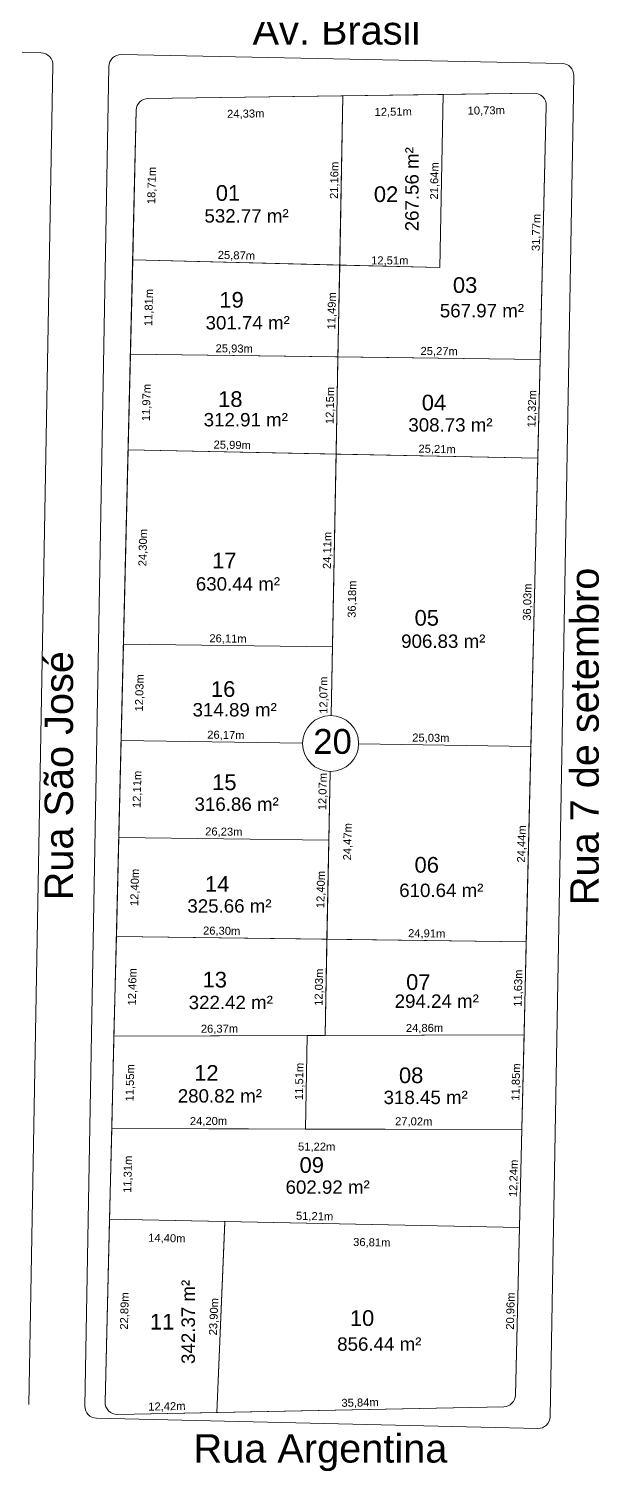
# Model space of a CAD drawing. Header units: metres. Extents: x 3808 to 8215, y 2374 to 6187.
# Drawn here: x 4622.7 to 4693.9, y 4800.7 to 4981 of the extents above; entities that cross this region are included whole.
import ezdxf
from ezdxf.enums import TextEntityAlignment as Align

# ---------------------------------------------------------------- set-up
doc = ezdxf.new("R2010")
doc.units = ezdxf.units.M
for name, color, linetype in [('Areas Lotes', 1, 'Continuous'), ('Calçada', 8, 'Continuous'), ('COTAS', 7, 'Continuous'), ('Lote', 7, 'Continuous'), ('Nome das Ruas', 7, 'Continuous'), ('Nº. quadra', 7, 'Continuous'), ('quadras', 7, 'Continuous')]:
    doc.layers.add(name, color=color, linetype=linetype)
doc.styles.add('Arial', font='arial.ttf')
doc.dimstyles.new('Copy(2) of ISO-25', dxfattribs={"dimtxt": 1, "dimasz": 2.5, "dimexe": 1.25, "dimexo": 0.625, "dimgap": 0.2, "dimtad": 1, "dimtoh": 1, "dimlfac": 1, "dimzin": 1, "dimtxsty": 'Arial', "dimblk": 'NONE', "dimcen": 0, "dimse1": 1, "dimse2": 1, "dimsd1": 1, "dimsd2": 1, "dimclrt": 256, "dimaunit": 1, "dimadec": 3, "dimazin": 0, "dimtfac": 1, "dimtmove": 0, "dimatfit": 3, "dimldrblk": 'NONE', "dimfxl": 1, "dimtolj": 1, "dimtzin": 0, "dimarcsym": 0})

# ---------------------------------------------------------------- blocks, each defined once
blk = doc.blocks.new('*D3850')
at = {"layer": 'Defpoints', "color": 0, "linetype": 'Continuous', "transparency": 16777216}
for p in [(4635.63, 4952.08), (4661.48, 4951.43), (4661.48, 4951.43)]:
    blk.add_point(p, dxfattribs=at)
at = {"layer": 'COTAS', "linetype": 'Continuous', "lineweight": 5, "transparency": 16777216, "insert": (4648.58, 4952.56), "char_height": 1, "attachment_point": 5, "rotation": 358.5579, "style": 'Arial'}
blk.add_mtext('\\A1;25,87m', dxfattribs=at)
blk = doc.blocks.new('_None')
blk = doc.blocks.new('*D3851')
at = {"layer": 'Defpoints', "color": 0, "linetype": 'Continuous', "transparency": 16777216}
for p in [(4661.48, 4951.43), (4673.99, 4951.43), (4673.99, 4951.12)]:
    blk.add_point(p, dxfattribs=at)
at = {"layer": 'COTAS', "linetype": 'Continuous', "lineweight": 5, "transparency": 16777216, "insert": (4667.74, 4951.92), "char_height": 1, "attachment_point": 5, "style": 'Arial'}
blk.add_mtext('\\A1;12,51m', dxfattribs=at)
blk = doc.blocks.new('*D3852')
at = {"layer": 'Defpoints', "color": 0, "linetype": 'Continuous', "transparency": 16777216}
for p in [(4674.4, 4972.75), (4674.4, 4972.75), (4673.99, 4951.12)]:
    blk.add_point(p, dxfattribs=at)
at = {"layer": 'COTAS', "linetype": 'Continuous', "lineweight": 5, "transparency": 16777216, "insert": (4673.39, 4961.95), "char_height": 1, "attachment_point": 5, "rotation": 88.9105, "style": 'Arial'}
blk.add_mtext('\\A1;21,64m', dxfattribs=at)
blk = doc.blocks.new('*D3853')
at = {"layer": 'Defpoints', "color": 0, "linetype": 'Continuous', "transparency": 16777216}
for p in [(4687.29, 4971.37), (4686.53, 4939.61), (4686.53, 4939.61)]:
    blk.add_point(p, dxfattribs=at)
at = {"layer": 'COTAS', "linetype": 'Continuous', "lineweight": 5, "transparency": 16777216, "insert": (4686.11, 4955.51), "char_height": 1, "attachment_point": 5, "rotation": 88.6305, "style": 'Arial'}
blk.add_mtext('\\A1;31,77m', dxfattribs=at)
blk = doc.blocks.new('*D3854')
at = {"layer": 'Defpoints', "color": 0, "linetype": 'Continuous', "transparency": 16777216}
for p in [(4661.89, 4972.58), (4661.48, 4951.43), (4661.48, 4951.43)]:
    blk.add_point(p, dxfattribs=at)
at = {"layer": 'COTAS', "linetype": 'Continuous', "lineweight": 5, "transparency": 16777216, "insert": (4660.89, 4962.02), "char_height": 1, "attachment_point": 5, "rotation": 88.9105, "style": 'Arial'}
blk.add_mtext('\\A1;21,16m', dxfattribs=at)
blk = doc.blocks.new('*D3855')
at = {"layer": 'Defpoints', "color": 0, "linetype": 'Continuous', "transparency": 16777216}
for p in [(4636.08, 4970.79), (4635.63, 4952.08), (4638.65, 4952.01)]:
    blk.add_point(p, dxfattribs=at)
at = {"layer": 'COTAS', "linetype": 'Continuous', "lineweight": 5, "transparency": 16777216, "insert": (4638.08, 4961.38), "char_height": 1, "attachment_point": 5, "rotation": 88.6175, "style": 'Arial'}
blk.add_mtext('\\A1;18,71m', dxfattribs=at)
blk = doc.blocks.new('*D3856')
at = {"layer": 'Defpoints', "color": 0, "linetype": 'Continuous', "transparency": 16777216}
for p in [(4635.63, 4952.08), (4635.34, 4940.27), (4638.37, 4940.2)]:
    blk.add_point(p, dxfattribs=at)
at = {"layer": 'COTAS', "linetype": 'Continuous', "lineweight": 5, "transparency": 16777216, "insert": (4637.71, 4946.12), "char_height": 1, "attachment_point": 5, "rotation": 88.6175, "style": 'Arial'}
blk.add_mtext('\\A1;11,81m', dxfattribs=at)
blk = doc.blocks.new('*D3857')
at = {"layer": 'Defpoints', "color": 0, "linetype": 'Continuous', "transparency": 16777216}
for p in [(4635.34, 4940.27), (4635.05, 4928.31), (4638.08, 4928.24)]:
    blk.add_point(p, dxfattribs=at)
at = {"layer": 'COTAS', "linetype": 'Continuous', "lineweight": 5, "transparency": 16777216, "insert": (4637.42, 4934.24), "char_height": 1, "attachment_point": 5, "rotation": 88.6175, "style": 'Arial'}
blk.add_mtext('\\A1;11,97m', dxfattribs=at)
blk = doc.blocks.new('*D3858')
at = {"layer": 'Defpoints', "color": 0, "linetype": 'Continuous', "transparency": 16777216}
for p in [(4635.05, 4928.31), (4634.47, 4904.02), (4637.49, 4903.95)]:
    blk.add_point(p, dxfattribs=at)
at = {"layer": 'COTAS', "linetype": 'Continuous', "lineweight": 5, "transparency": 16777216, "insert": (4636.98, 4916.11), "char_height": 1, "attachment_point": 5, "rotation": 88.6175, "style": 'Arial'}
blk.add_mtext('\\A1;24,30m', dxfattribs=at)
blk = doc.blocks.new('*D3859')
at = {"layer": 'Defpoints', "color": 0, "linetype": 'Continuous', "transparency": 16777216}
for p in [(4634.47, 4904.02), (4634.18, 4892), (4637.2, 4891.93)]:
    blk.add_point(p, dxfattribs=at)
at = {"layer": 'COTAS', "linetype": 'Continuous', "lineweight": 5, "transparency": 16777216, "insert": (4636.55, 4897.96), "char_height": 1, "attachment_point": 5, "rotation": 88.6175, "style": 'Arial'}
blk.add_mtext('\\A1;12,03m', dxfattribs=at)
blk = doc.blocks.new('*D3860')
at = {"layer": 'Defpoints', "color": 0, "linetype": 'Continuous', "transparency": 16777216}
for p in [(4634.18, 4892), (4633.89, 4879.89), (4636.91, 4879.82)]:
    blk.add_point(p, dxfattribs=at)
at = {"layer": 'COTAS', "linetype": 'Continuous', "lineweight": 5, "transparency": 16777216, "insert": (4636.26, 4885.89), "char_height": 1, "attachment_point": 5, "rotation": 88.6175, "style": 'Arial'}
blk.add_mtext('\\A1;12,11m', dxfattribs=at)
blk = doc.blocks.new('*D3861')
at = {"layer": 'Defpoints', "color": 0, "linetype": 'Continuous', "transparency": 16777216}
for p in [(4633.89, 4879.89), (4633.59, 4867.5), (4636.61, 4867.42)]:
    blk.add_point(p, dxfattribs=at)
at = {"layer": 'COTAS', "linetype": 'Continuous', "lineweight": 5, "transparency": 16777216, "insert": (4635.96, 4873.64), "char_height": 1, "attachment_point": 5, "rotation": 88.6175, "style": 'Arial'}
blk.add_mtext('\\A1;12,40m', dxfattribs=at)
blk = doc.blocks.new('*D3862')
at = {"layer": 'Defpoints', "color": 0, "linetype": 'Continuous', "transparency": 16777216}
for p in [(4633.59, 4867.5), (4633.29, 4855.04), (4636.31, 4854.96)]:
    blk.add_point(p, dxfattribs=at)
at = {"layer": 'COTAS', "linetype": 'Continuous', "lineweight": 5, "transparency": 16777216, "insert": (4635.66, 4861.21), "char_height": 1, "attachment_point": 5, "rotation": 88.6175, "style": 'Arial'}
blk.add_mtext('\\A1;12,46m', dxfattribs=at)
blk = doc.blocks.new('*D3863')
at = {"layer": 'Defpoints', "color": 0, "linetype": 'Continuous', "transparency": 16777216}
for p in [(4633.29, 4855.04), (4633.01, 4843.49), (4636.03, 4843.42)]:
    blk.add_point(p, dxfattribs=at)
at = {"layer": 'COTAS', "linetype": 'Continuous', "lineweight": 5, "transparency": 16777216, "insert": (4635.37, 4849.21), "char_height": 1, "attachment_point": 5, "rotation": 88.6175, "style": 'Arial'}
blk.add_mtext('\\A1;11,55m', dxfattribs=at)
blk = doc.blocks.new('*D3864')
at = {"layer": 'Defpoints', "color": 0, "linetype": 'Continuous', "transparency": 16777216}
for p in [(4633.01, 4843.49), (4632.73, 4832.19), (4635.76, 4832.11)]:
    blk.add_point(p, dxfattribs=at)
at = {"layer": 'COTAS', "linetype": 'Continuous', "lineweight": 5, "transparency": 16777216, "insert": (4635.09, 4837.78), "char_height": 1, "attachment_point": 5, "rotation": 88.6175, "style": 'Arial'}
blk.add_mtext('\\A1;11,31m', dxfattribs=at)
blk = doc.blocks.new('*D3865')
at = {"layer": 'Defpoints', "color": 0, "linetype": 'Continuous', "transparency": 16777216}
for p in [(4632.73, 4832.19), (4632.18, 4809.31), (4635.21, 4809.23)]:
    blk.add_point(p, dxfattribs=at)
at = {"layer": 'COTAS', "linetype": 'Continuous', "lineweight": 5, "transparency": 16777216, "insert": (4634.68, 4820.69), "char_height": 1, "attachment_point": 5, "rotation": 88.6175, "style": 'Arial'}
blk.add_mtext('\\A1;22,89m', dxfattribs=at)
blk = doc.blocks.new('*D3866')
at = {"layer": 'Defpoints', "color": 0, "linetype": 'Continuous', "transparency": 16777216}
for p in [(4647.13, 4831.89), (4646.13, 4808.01), (4646.13, 4808.01)]:
    blk.add_point(p, dxfattribs=at)
at = {"layer": 'COTAS', "linetype": 'Continuous', "lineweight": 5, "transparency": 16777216, "insert": (4645.83, 4819.98), "char_height": 1, "attachment_point": 5, "rotation": 87.5856, "style": 'Arial'}
blk.add_mtext('\\A1;23,90m', dxfattribs=at)
blk = doc.blocks.new('*D3867')
at = {"layer": 'Defpoints', "color": 0, "linetype": 'Continuous', "transparency": 16777216}
for p in [(4681.97, 4808.71), (4646.13, 4808.01), (4646.13, 4808.01)]:
    blk.add_point(p, dxfattribs=at)
at = {"layer": 'COTAS', "linetype": 'Continuous', "lineweight": 5, "transparency": 16777216, "insert": (4664.03, 4809.16), "char_height": 1, "attachment_point": 5, "rotation": 1.1218, "style": 'Arial'}
blk.add_mtext('\\A1;35,84m', dxfattribs=at)
blk = doc.blocks.new('*D3868')
at = {"layer": 'Defpoints', "color": 0, "linetype": 'Continuous', "transparency": 16777216}
for p in [(4633.71, 4807.77), (4646.13, 4808.01), (4646.13, 4808.01)]:
    blk.add_point(p, dxfattribs=at)
at = {"layer": 'COTAS', "linetype": 'Continuous', "lineweight": 5, "transparency": 16777216, "insert": (4639.9, 4808.69), "char_height": 1, "attachment_point": 5, "rotation": 1.1218, "style": 'Arial'}
blk.add_mtext('\\A1;12,42m', dxfattribs=at)
blk = doc.blocks.new('*D3869')
at = {"layer": 'Defpoints', "color": 0, "linetype": 'Continuous', "transparency": 16777216}
for p in [(4632.73, 4832.19), (4683.94, 4831.13), (4683.94, 4831.13)]:
    blk.add_point(p, dxfattribs=at)
at = {"layer": 'COTAS', "linetype": 'Continuous', "lineweight": 5, "transparency": 16777216, "insert": (4658.35, 4832.46), "char_height": 1, "attachment_point": 5, "rotation": 358.8239, "style": 'Arial'}
blk.add_mtext('\\A1;51,21m', dxfattribs=at)
blk = doc.blocks.new('*D3870')
at = {"layer": 'Defpoints', "color": 0, "linetype": 'Continuous', "transparency": 16777216}
for p in [(4683.94, 4831.13), (4683.94, 4831.13), (4683.44, 4810.18)]:
    blk.add_point(p, dxfattribs=at)
at = {"layer": 'COTAS', "linetype": 'Continuous', "lineweight": 5, "transparency": 16777216, "insert": (4682.89, 4820.68), "char_height": 1, "attachment_point": 5, "rotation": 88.6305, "style": 'Arial'}
blk.add_mtext('\\A1;20,96m', dxfattribs=at)
blk = doc.blocks.new('*D3871')
at = {"layer": 'Defpoints', "color": 0, "linetype": 'Continuous', "transparency": 16777216}
for p in [(4684.23, 4843.37), (4684.23, 4843.37), (4683.94, 4831.13)]:
    blk.add_point(p, dxfattribs=at)
at = {"layer": 'COTAS', "linetype": 'Continuous', "lineweight": 5, "transparency": 16777216, "insert": (4683.28, 4837.27), "char_height": 1, "attachment_point": 5, "rotation": 88.6305, "style": 'Arial'}
blk.add_mtext('\\A1;12,24m', dxfattribs=at)
blk = doc.blocks.new('*D3872')
at = {"layer": 'Defpoints', "color": 0, "linetype": 'Continuous', "transparency": 16777216}
for p in [(4684.23, 4855.22), (4684.51, 4855.21), (4684.23, 4843.37)]:
    blk.add_point(p, dxfattribs=at)
at = {"layer": 'COTAS', "linetype": 'Continuous', "lineweight": 5, "transparency": 16777216, "insert": (4683.57, 4849.31), "char_height": 1, "attachment_point": 5, "rotation": 88.6305, "style": 'Arial'}
blk.add_mtext('\\A1;11,85m', dxfattribs=at)
blk = doc.blocks.new('*D3873')
at = {"layer": 'Defpoints', "color": 0, "linetype": 'Continuous', "transparency": 16777216}
for p in [(4684.79, 4866.84), (4684.79, 4866.84), (4684.23, 4855.22)]:
    blk.add_point(p, dxfattribs=at)
at = {"layer": 'COTAS', "linetype": 'Continuous', "lineweight": 5, "transparency": 16777216, "insert": (4683.85, 4861.05), "char_height": 1, "attachment_point": 5, "rotation": 88.6305, "style": 'Arial'}
blk.add_mtext('\\A1;11,63m', dxfattribs=at)
blk = doc.blocks.new('*D3874')
at = {"layer": 'Defpoints', "color": 0, "linetype": 'Continuous', "transparency": 16777216}
for p in [(4685.37, 4891.27), (4685.37, 4891.27), (4684.79, 4866.84)]:
    blk.add_point(p, dxfattribs=at)
at = {"layer": 'COTAS', "linetype": 'Continuous', "lineweight": 5, "transparency": 16777216, "insert": (4684.28, 4879.07), "char_height": 1, "attachment_point": 5, "rotation": 88.6305, "style": 'Arial'}
blk.add_mtext('\\A1;24,44m', dxfattribs=at)
blk = doc.blocks.new('*D3875')
at = {"layer": 'Defpoints', "color": 0, "linetype": 'Continuous', "transparency": 16777216}
for p in [(4686.24, 4927.29), (4686.24, 4927.29), (4685.37, 4891.27)]:
    blk.add_point(p, dxfattribs=at)
at = {"layer": 'COTAS', "linetype": 'Continuous', "lineweight": 5, "transparency": 16777216, "insert": (4685, 4909.3), "char_height": 1, "attachment_point": 5, "rotation": 88.6305, "style": 'Arial'}
blk.add_mtext('\\A1;36,03m', dxfattribs=at)
blk = doc.blocks.new('*D3876')
at = {"layer": 'Defpoints', "color": 0, "linetype": 'Continuous', "transparency": 16777216}
for p in [(4686.53, 4939.61), (4686.53, 4939.61), (4686.24, 4927.29)]:
    blk.add_point(p, dxfattribs=at)
at = {"layer": 'COTAS', "linetype": 'Continuous', "lineweight": 5, "transparency": 16777216, "insert": (4685.58, 4933.47), "char_height": 1, "attachment_point": 5, "rotation": 88.6305, "style": 'Arial'}
blk.add_mtext('\\A1;12,32m', dxfattribs=at)
blk = doc.blocks.new('*D3877')
at = {"layer": 'Defpoints', "color": 0, "linetype": 'Continuous', "transparency": 16777216}
for p in [(4661.48, 4951.43), (4661.27, 4939.94), (4661.27, 4939.94)]:
    blk.add_point(p, dxfattribs=at)
at = {"layer": 'COTAS', "linetype": 'Continuous', "lineweight": 5, "transparency": 16777216, "insert": (4660.57, 4945.7), "char_height": 1, "attachment_point": 5, "rotation": 88.9105, "style": 'Arial'}
blk.add_mtext('\\A1;11,49m', dxfattribs=at)
blk = doc.blocks.new('*D3878')
at = {"layer": 'Defpoints', "color": 0, "linetype": 'Continuous', "transparency": 16777216}
for p in [(4637.56, 4972.26), (4661.89, 4972.58), (4661.93, 4969.63)]:
    blk.add_point(p, dxfattribs=at)
at = {"layer": 'COTAS', "linetype": 'Continuous', "lineweight": 5, "transparency": 16777216, "insert": (4649.75, 4970.27), "char_height": 1, "attachment_point": 5, "rotation": 0.7735, "style": 'Arial'}
blk.add_mtext('\\A1;24,33m', dxfattribs=at)
blk = doc.blocks.new('*D3879')
at = {"layer": 'Defpoints', "color": 0, "linetype": 'Continuous', "transparency": 16777216}
for p in [(4661.89, 4972.58), (4674.4, 4972.75), (4674.44, 4969.8)]:
    blk.add_point(p, dxfattribs=at)
at = {"layer": 'COTAS', "linetype": 'Continuous', "lineweight": 5, "transparency": 16777216, "insert": (4668.17, 4970.51), "char_height": 1, "attachment_point": 5, "rotation": 0.7735, "style": 'Arial'}
blk.add_mtext('\\A1;12,51m', dxfattribs=at)
blk = doc.blocks.new('*D3880')
at = {"layer": 'Defpoints', "color": 0, "linetype": 'Continuous', "transparency": 16777216}
for p in [(4674.4, 4972.75), (4685.13, 4972.75), (4685.17, 4969.94)]:
    blk.add_point(p, dxfattribs=at)
at = {"layer": 'COTAS', "linetype": 'Continuous', "lineweight": 5, "transparency": 16777216, "insert": (4679.79, 4970.67), "char_height": 1, "attachment_point": 5, "rotation": 0.7735, "style": 'Arial'}
blk.add_mtext('\\A1;10,73m', dxfattribs=at)
blk = doc.blocks.new('*D3881')
at = {"layer": 'Defpoints', "color": 0, "linetype": 'Continuous', "transparency": 16777216}
for p in [(4661.27, 4939.94), (4661.04, 4927.8), (4661.04, 4927.8)]:
    blk.add_point(p, dxfattribs=at)
at = {"layer": 'COTAS', "linetype": 'Continuous', "lineweight": 5, "transparency": 16777216, "insert": (4660.35, 4933.88), "char_height": 1, "attachment_point": 5, "rotation": 88.9105, "style": 'Arial'}
blk.add_mtext('\\A1;12,15m', dxfattribs=at)
blk = doc.blocks.new('*D3882')
at = {"layer": 'Defpoints', "color": 0, "linetype": 'Continuous', "transparency": 16777216}
for p in [(4635.34, 4940.27), (4661.27, 4939.94), (4661.27, 4939.94)]:
    blk.add_point(p, dxfattribs=at)
at = {"layer": 'COTAS', "linetype": 'Continuous', "lineweight": 5, "transparency": 16777216, "insert": (4648.31, 4940.91), "char_height": 1, "attachment_point": 5, "rotation": 359.2602, "style": 'Arial'}
blk.add_mtext('\\A1;25,93m', dxfattribs=at)
blk = doc.blocks.new('*D3883')
at = {"layer": 'Defpoints', "color": 0, "linetype": 'Continuous', "transparency": 16777216}
for p in [(4661.27, 4939.94), (4686.53, 4939.61), (4686.53, 4939.61)]:
    blk.add_point(p, dxfattribs=at)
at = {"layer": 'COTAS', "linetype": 'Continuous', "lineweight": 5, "transparency": 16777216, "insert": (4673.91, 4940.58), "char_height": 1, "attachment_point": 5, "rotation": 359.2602, "style": 'Arial'}
blk.add_mtext('\\A1;25,27m', dxfattribs=at)
blk = doc.blocks.new('*D3884')
at = {"layer": 'Defpoints', "color": 0, "linetype": 'Continuous', "transparency": 16777216}
for p in [(4661.04, 4927.8), (4686.24, 4927.29), (4686.24, 4927.29)]:
    blk.add_point(p, dxfattribs=at)
at = {"layer": 'COTAS', "linetype": 'Continuous', "lineweight": 5, "transparency": 16777216, "insert": (4673.65, 4928.35), "char_height": 1, "attachment_point": 5, "rotation": 358.8608, "style": 'Arial'}
blk.add_mtext('\\A1;25,21m', dxfattribs=at)
blk = doc.blocks.new('*D3885')
at = {"layer": 'Defpoints', "color": 0, "linetype": 'Continuous', "transparency": 16777216}
for p in [(4635.05, 4928.31), (4635.05, 4928.31), (4661.04, 4927.8)]:
    blk.add_point(p, dxfattribs=at)
at = {"layer": 'COTAS', "linetype": 'Continuous', "lineweight": 5, "transparency": 16777216, "insert": (4648.06, 4928.86), "char_height": 1, "attachment_point": 5, "rotation": 358.8608, "style": 'Arial'}
blk.add_mtext('\\A1;25,99m', dxfattribs=at)
blk = doc.blocks.new('*D3886')
at = {"layer": 'Defpoints', "color": 0, "linetype": 'Continuous', "transparency": 16777216}
for p in [(4634.47, 4904.02), (4634.47, 4904.02), (4660.58, 4903.69)]:
    blk.add_point(p, dxfattribs=at)
at = {"layer": 'COTAS', "linetype": 'Continuous', "lineweight": 5, "transparency": 16777216, "insert": (4647.53, 4904.66), "char_height": 1, "attachment_point": 5, "rotation": 359.2647, "style": 'Arial'}
blk.add_mtext('\\A1;26,11m', dxfattribs=at)
blk = doc.blocks.new('*D3887')
at = {"layer": 'Defpoints', "color": 0, "linetype": 'Continuous', "transparency": 16777216}
for p in [(4661.04, 4927.8), (4660.35, 4891.63), (4663.57, 4891.57)]:
    blk.add_point(p, dxfattribs=at)
at = {"layer": 'COTAS', "linetype": 'Continuous', "lineweight": 5, "transparency": 16777216, "insert": (4663.11, 4909.67), "char_height": 1, "attachment_point": 5, "rotation": 88.9105, "style": 'Arial'}
blk.add_mtext('\\A1;36,18m', dxfattribs=at)
blk = doc.blocks.new('*D3888')
at = {"layer": 'Defpoints', "color": 0, "linetype": 'Continuous', "transparency": 16777216}
for p in [(4661.04, 4927.8), (4660.58, 4903.69), (4660.58, 4903.69)]:
    blk.add_point(p, dxfattribs=at)
at = {"layer": 'COTAS', "linetype": 'Continuous', "lineweight": 5, "transparency": 16777216, "insert": (4660.01, 4915.76), "char_height": 1, "attachment_point": 5, "rotation": 88.9105, "style": 'Arial'}
blk.add_mtext('\\A1;24,11m', dxfattribs=at)
blk = doc.blocks.new('*D3889')
at = {"layer": 'Defpoints', "color": 0, "linetype": 'Continuous', "transparency": 16777216}
for p in [(4660.58, 4903.69), (4660.35, 4891.62), (4660.58, 4891.62)]:
    blk.add_point(p, dxfattribs=at)
at = {"layer": 'COTAS', "linetype": 'Continuous', "lineweight": 5, "transparency": 16777216, "insert": (4659.55, 4897.66), "char_height": 1, "attachment_point": 5, "rotation": 90, "style": 'Arial'}
blk.add_mtext('\\A1;12,07m', dxfattribs=at)
blk = doc.blocks.new('*D3890')
at = {"layer": 'Defpoints', "color": 0, "linetype": 'Continuous', "transparency": 16777216}
for p in [(4634.18, 4892), (4634.18, 4892), (4660.35, 4891.63)]:
    blk.add_point(p, dxfattribs=at)
at = {"layer": 'COTAS', "linetype": 'Continuous', "lineweight": 5, "transparency": 16777216, "insert": (4647.27, 4892.61), "char_height": 1, "attachment_point": 5, "rotation": 359.1847, "style": 'Arial'}
blk.add_mtext('\\A1;26,17m', dxfattribs=at)
blk = doc.blocks.new('*D3891')
at = {"layer": 'Defpoints', "color": 0, "linetype": 'Continuous', "transparency": 16777216}
for p in [(4660.35, 4891.63), (4685.37, 4891.27), (4685.37, 4891.27)]:
    blk.add_point(p, dxfattribs=at)
at = {"layer": 'COTAS', "linetype": 'Continuous', "lineweight": 5, "transparency": 16777216, "insert": (4672.87, 4892.25), "char_height": 1, "attachment_point": 5, "rotation": 359.1847, "style": 'Arial'}
blk.add_mtext('\\A1;25,03m', dxfattribs=at)
blk = doc.blocks.new('*D3892')
at = {"layer": 'Defpoints', "color": 0, "linetype": 'Continuous', "transparency": 16777216}
for p in [(4633.89, 4879.89), (4633.89, 4879.89), (4660.12, 4879.56)]:
    blk.add_point(p, dxfattribs=at)
at = {"layer": 'COTAS', "linetype": 'Continuous', "lineweight": 5, "transparency": 16777216, "insert": (4647.01, 4880.52), "char_height": 1, "attachment_point": 5, "rotation": 359.2647, "style": 'Arial'}
blk.add_mtext('\\A1;26,23m', dxfattribs=at)
blk = doc.blocks.new('*D3893')
at = {"layer": 'Defpoints', "color": 0, "linetype": 'Continuous', "transparency": 16777216}
for p in [(4633.59, 4867.5), (4633.59, 4867.5), (4659.88, 4867.16)]:
    blk.add_point(p, dxfattribs=at)
at = {"layer": 'COTAS', "linetype": 'Continuous', "lineweight": 5, "transparency": 16777216, "insert": (4646.74, 4868.13), "char_height": 1, "attachment_point": 5, "rotation": 359.2647, "style": 'Arial'}
blk.add_mtext('\\A1;26,30m', dxfattribs=at)
blk = doc.blocks.new('*D3894')
at = {"layer": 'Defpoints', "color": 0, "linetype": 'Continuous', "transparency": 16777216}
for p in [(4659.88, 4867.16), (4684.79, 4866.84), (4684.79, 4866.84)]:
    blk.add_point(p, dxfattribs=at)
at = {"layer": 'COTAS', "linetype": 'Continuous', "lineweight": 5, "transparency": 16777216, "insert": (4672.35, 4867.8), "char_height": 1, "attachment_point": 5, "rotation": 359.2647, "style": 'Arial'}
blk.add_mtext('\\A1;24,91m', dxfattribs=at)
blk = doc.blocks.new('*D3895')
at = {"layer": 'Defpoints', "color": 0, "linetype": 'Continuous', "transparency": 16777216}
for p in [(4660.35, 4891.63), (4660.12, 4879.56), (4660.12, 4879.56)]:
    blk.add_point(p, dxfattribs=at)
at = {"layer": 'COTAS', "linetype": 'Continuous', "lineweight": 5, "transparency": 16777216, "insert": (4659.43, 4885.61), "char_height": 1, "attachment_point": 5, "rotation": 88.9105, "style": 'Arial'}
blk.add_mtext('\\A1;12,07m', dxfattribs=at)
blk = doc.blocks.new('*D3896')
at = {"layer": 'Defpoints', "color": 0, "linetype": 'Continuous', "transparency": 16777216}
for p in [(4660.12, 4879.56), (4659.88, 4867.16), (4659.88, 4867.16)]:
    blk.add_point(p, dxfattribs=at)
at = {"layer": 'COTAS', "linetype": 'Continuous', "lineweight": 5, "transparency": 16777216, "insert": (4659.2, 4873.37), "char_height": 1, "attachment_point": 5, "rotation": 88.9105, "style": 'Arial'}
blk.add_mtext('\\A1;12,40m', dxfattribs=at)
blk = doc.blocks.new('*D3897')
at = {"layer": 'Defpoints', "color": 0, "linetype": 'Continuous', "transparency": 16777216}
for p in [(4660.35, 4891.63), (4659.88, 4867.16), (4663.11, 4867.1)]:
    blk.add_point(p, dxfattribs=at)
at = {"layer": 'COTAS', "linetype": 'Continuous', "lineweight": 5, "transparency": 16777216, "insert": (4662.54, 4879.35), "char_height": 1, "attachment_point": 5, "rotation": 88.9105, "style": 'Arial'}
blk.add_mtext('\\A1;24,47m', dxfattribs=at)
blk = doc.blocks.new('*D3898')
at = {"layer": 'Defpoints', "color": 0, "linetype": 'Continuous', "transparency": 16777216}
for p in [(4659.65, 4855.13), (4633.29, 4855.04), (4633.29, 4855.04)]:
    blk.add_point(p, dxfattribs=at)
at = {"layer": 'COTAS', "linetype": 'Continuous', "lineweight": 5, "transparency": 16777216, "insert": (4646.47, 4855.89), "char_height": 1, "attachment_point": 5, "rotation": 0.205, "style": 'Arial'}
blk.add_mtext('\\A1;26,37m', dxfattribs=at)
blk = doc.blocks.new('*D3899')
at = {"layer": 'Defpoints', "color": 0, "linetype": 'Continuous', "transparency": 16777216}
for p in [(4659.65, 4855.13), (4684.51, 4855.22), (4684.51, 4855.22)]:
    blk.add_point(p, dxfattribs=at)
at = {"layer": 'COTAS', "linetype": 'Continuous', "lineweight": 5, "transparency": 16777216, "insert": (4672.08, 4855.98), "char_height": 1, "attachment_point": 5, "rotation": 0.205, "style": 'Arial'}
blk.add_mtext('\\A1;24,86m', dxfattribs=at)
blk = doc.blocks.new('*D3900')
at = {"layer": 'Defpoints', "color": 0, "linetype": 'Continuous', "transparency": 16777216}
for p in [(4659.88, 4867.16), (4659.65, 4855.13), (4659.65, 4855.13)]:
    blk.add_point(p, dxfattribs=at)
at = {"layer": 'COTAS', "linetype": 'Continuous', "lineweight": 5, "transparency": 16777216, "insert": (4658.97, 4861.16), "char_height": 1, "attachment_point": 5, "rotation": 88.9105, "style": 'Arial'}
blk.add_mtext('\\A1;12,03m', dxfattribs=at)
blk = doc.blocks.new('*D3901')
at = {"layer": 'Defpoints', "color": 0, "linetype": 'Continuous', "transparency": 16777216}
for p in [(4633.01, 4843.49), (4684.23, 4843.37), (4684.22, 4840.28)]:
    blk.add_point(p, dxfattribs=at)
at = {"layer": 'COTAS', "linetype": 'Continuous', "lineweight": 5, "transparency": 16777216, "insert": (4658.61, 4841.14), "char_height": 1, "attachment_point": 5, "rotation": 359.8679, "style": 'Arial'}
blk.add_mtext('\\A1;51,22m', dxfattribs=at)
blk = doc.blocks.new('*D3902')
at = {"layer": 'Defpoints', "color": 0, "linetype": 'Continuous', "transparency": 16777216}
for p in [(4633.01, 4843.49), (4657.21, 4843.62), (4657.21, 4843.62)]:
    blk.add_point(p, dxfattribs=at)
at = {"layer": 'COTAS', "linetype": 'Continuous', "lineweight": 5, "transparency": 16777216, "insert": (4645.1, 4844.35), "char_height": 1, "attachment_point": 5, "rotation": 0.3085, "style": 'Arial'}
blk.add_mtext('\\A1;24,20m', dxfattribs=at)
blk = doc.blocks.new('*D3903')
at = {"layer": 'Defpoints', "color": 0, "linetype": 'Continuous', "transparency": 16777216}
for p in [(4657.21, 4843.62), (4684.23, 4843.37), (4684.23, 4843.37)]:
    blk.add_point(p, dxfattribs=at)
at = {"layer": 'COTAS', "linetype": 'Continuous', "lineweight": 5, "transparency": 16777216, "insert": (4670.73, 4844.3), "char_height": 1, "attachment_point": 5, "rotation": 359.4733, "style": 'Arial'}
blk.add_mtext('\\A1;27,02m', dxfattribs=at)
blk = doc.blocks.new('*D3904')
at = {"layer": 'Defpoints', "color": 0, "linetype": 'Continuous', "transparency": 16777216}
for p in [(4657.43, 4855.12), (4657.21, 4843.62), (4657.21, 4843.62)]:
    blk.add_point(p, dxfattribs=at)
at = {"layer": 'COTAS', "linetype": 'Continuous', "lineweight": 5, "transparency": 16777216, "insert": (4656.52, 4849.39), "char_height": 1, "attachment_point": 5, "rotation": 88.9105, "style": 'Arial'}
blk.add_mtext('\\A1;11,51m', dxfattribs=at)
blk = doc.blocks.new('*D3905')
at = {"layer": 'Defpoints', "color": 0, "linetype": 'Continuous', "transparency": 16777216}
for p in [(4632.73, 4832.19), (4647.13, 4831.89), (4647.07, 4828.76)]:
    blk.add_point(p, dxfattribs=at)
at = {"layer": 'COTAS', "linetype": 'Continuous', "lineweight": 5, "transparency": 16777216, "insert": (4639.89, 4829.71), "char_height": 1, "attachment_point": 5, "rotation": 358.8239, "style": 'Arial'}
blk.add_mtext('\\A1;14,40m', dxfattribs=at)
blk = doc.blocks.new('*D3906')
at = {"layer": 'Defpoints', "color": 0, "linetype": 'Continuous', "transparency": 16777216}
for p in [(4647.13, 4831.77), (4683.94, 4831.13), (4683.88, 4828.07)]:
    blk.add_point(p, dxfattribs=at)
at = {"layer": 'COTAS', "linetype": 'Continuous', "lineweight": 5, "transparency": 16777216, "insert": (4665.49, 4829.19), "char_height": 1, "attachment_point": 5, "rotation": 359.0059, "style": 'Arial'}
blk.add_mtext('\\A1;36,81m', dxfattribs=at)

msp = doc.modelspace()

# ---------------------------------------------------------------- linework, layer by layer
at = {"layer": 'Calçada', "linetype": 'Continuous', "lineweight": 5}
for p, q in [((4568.827, 4979.055), (4624.197, 4977.942)), ((4634.195, 4977.741), (4689.26, 4976.633)), ((4625.666, 4976.415), (4622.66, 4808.989)), ((4632.665, 4976.268), (4629.657, 4808.81)), ((4690.729, 4975.107), (4687.766, 4807.476)), ((4686.231, 4806.003), (4631.122, 4807.284))]:
    msp.add_line(p, q, dxfattribs=at)
for centre, start, end in [((4624.167, 4976.442), 358.97117, 88.84767), ((4634.165, 4976.241), 88.84767, 178.97117), ((4689.229, 4975.133), 358.98717, 88.84767), ((4631.157, 4808.784), 178.97117, 268.66834), ((4686.266, 4807.502), 268.66834, 358.98717)]:
    msp.add_arc(centre, 1.5, start, end, dxfattribs=at)
at = {"layer": 'Lote', "lineweight": 5}
for p, q in [((4660.414, 4895.122), (4661.887, 4972.584)), ((4673.985, 4951.117), (4674.397, 4972.753)), ((4635.628, 4952.082), (4673.985, 4951.117)), ((4686.53, 4939.614), (4635.343, 4940.275)), ((4635.054, 4928.313), (4686.236, 4927.295)), ((4634.468, 4904.025), (4660.577, 4903.69)), ((4634.178, 4892), (4656.852, 4891.677)), ((4663.843, 4891.578), (4685.374, 4891.271)), ((4659.653, 4855.131), (4660.281, 4888.133)), ((4633.886, 4879.892), (4660.118, 4879.555)), ((4633.586, 4867.496), (4684.79, 4866.839)), ((4633.286, 4855.037), (4684.512, 4855.22)), ((4657.204, 4843.433), (4657.426, 4855.123)), ((4633.007, 4843.488), (4684.229, 4843.37)), ((4632.734, 4832.185), (4683.937, 4831.134)), ((4646.127, 4808.012), (4647.129, 4831.773))]:
    msp.add_line(p, q, dxfattribs=at)
at = {"layer": 'Lote', "linetype": 'Continuous', "lineweight": 5, "flags": 128}
for points in [[(4661.887, 4972.584), (4637.559, 4972.255, 0.4032346), (4636.079, 4970.791), (4635.628, 4952.082), (4661.485, 4951.431)], [(4673.985, 4951.117), (4661.485, 4951.431), (4661.266, 4939.94), (4686.53, 4939.614), (4687.289, 4971.37, 0.4252115), (4685.769, 4972.906), (4674.397, 4972.753)], [(4647.134, 4831.89), (4632.734, 4832.185), (4632.182, 4809.305, 0.4270741), (4633.711, 4807.769), (4646.127, 4808.012)], [(4646.127, 4808.012), (4681.965, 4808.714, 0.4015346), (4683.436, 4810.178), (4683.937, 4831.134), (4647.134, 4831.89)]]:
    msp.add_lwpolyline(points, format="xyb", close=True, dxfattribs=at)
for points in [[(4661.485, 4951.431), (4673.985, 4951.117), (4674.397, 4972.753), (4661.887, 4972.584)], [(4661.266, 4939.94), (4661.485, 4951.431), (4635.628, 4952.082), (4635.343, 4940.275)], [(4635.343, 4940.275), (4635.054, 4928.313), (4661.035, 4927.796), (4661.266, 4939.94)], [(4686.236, 4927.295), (4686.53, 4939.614), (4661.266, 4939.94), (4661.035, 4927.796)], [(4635.054, 4928.313), (4634.468, 4904.025), (4660.577, 4903.69), (4661.035, 4927.796)], [(4659.882, 4867.159), (4660.118, 4879.555), (4633.886, 4879.892), (4633.586, 4867.496)], [(4633.586, 4867.496), (4633.286, 4855.037), (4659.653, 4855.131), (4659.882, 4867.159)], [(4659.653, 4855.131), (4684.512, 4855.22), (4684.79, 4866.839), (4659.882, 4867.159)], [(4684.229, 4843.37), (4684.512, 4855.22), (4633.286, 4855.037), (4633.007, 4843.488)], [(4633.286, 4855.037), (4633.007, 4843.488), (4657.204, 4843.433), (4657.426, 4855.123)], [(4659.653, 4855.131), (4657.426, 4855.123), (4657.204, 4843.433), (4684.229, 4843.37), (4684.512, 4855.22)], [(4683.937, 4831.134), (4684.229, 4843.37), (4633.007, 4843.488), (4632.734, 4832.185), (4647.134, 4831.89)]]:
    msp.add_lwpolyline(points, close=True, dxfattribs=at)
for points in [[(4663.843, 4891.578), (4685.374, 4891.271), (4686.236, 4927.295), (4661.035, 4927.796), (4660.414, 4895.122)], [(4660.414, 4895.122), (4660.577, 4903.69), (4634.468, 4904.025), (4634.178, 4892), (4656.852, 4891.677)], [(4656.852, 4891.677), (4634.178, 4892), (4633.886, 4879.892), (4660.118, 4879.555), (4660.281, 4888.133)], [(4660.281, 4888.133), (4659.882, 4867.159), (4684.79, 4866.839), (4685.374, 4891.271), (4663.843, 4891.578)]]:
    msp.add_lwpolyline(points, dxfattribs=at)
at = {"layer": 'Nº. quadra', "lineweight": 5}
msp.add_circle((4660.347, 4891.627), 3.496, dxfattribs=at)
at = {"layer": 'quadras', "lineweight": 5}
for p, q in [((4637.559, 4972.255), (4685.769, 4972.906)), ((4632.182, 4809.305), (4636.079, 4970.791)), ((4687.289, 4971.37), (4683.436, 4810.178)), ((4681.965, 4808.714), (4633.711, 4807.769))]:
    msp.add_line(p, q, dxfattribs=at)
at = {"layer": 'quadras', "linetype": 'Continuous', "lineweight": 5, "flags": 128}
msp.add_lwpolyline([(4632.182, 4809.305, 0.4270741), (4633.711, 4807.769), (4681.965, 4808.714, 0.4015346), (4683.436, 4810.178), (4687.289, 4971.37, 0.4252115), (4685.769, 4972.906), (4637.559, 4972.255, 0.4032346), (4636.079, 4970.791)], format="xyb", close=True, dxfattribs=at)
at = {"layer": 'quadras', "lineweight": 5}
for centre, start, end in [((4637.579, 4970.755), 90.77352, 178.61752), ((4685.79, 4971.406), 358.6305, 90.77352), ((4681.936, 4810.214), 271.12182, 358.6305), ((4633.682, 4809.269), 178.61752, 271.12182)]:
    msp.add_arc(centre, 1.5, start, end, dxfattribs=at)

# ---------------------------------------------------------------- texts
at = {"layer": 'Areas Lotes', "linetype": 'Continuous', "lineweight": 5, "style": 'Arial'}
for s, p in [('267.56 m²', (4671.341, 4955.652)), ('342.37 m²', (4643.396, 4814.069))]:
    msp.add_text(s, height=1.6726, rotation=90, dxfattribs=at).set_placement(p)
for s, p in [('532.77 m²', (4644.591, 4956.741)), ('567.97 m²', (4673.989, 4944.895)), ('301.74 m²', (4644.731, 4943.384)), ('312.91 m²', (4644.494, 4931.264)), ('308.73 m²', (4670.059, 4930.613)), ('630.44 m²', (4643.515, 4910.739)), ('906.83 m²', (4669.162, 4903.578)), ('314.89 m²', (4643.109, 4895.005)), ('316.86 m²', (4643.353, 4883.205)), ('610.64 m²', (4668.917, 4872.437)), ('325.66 m²', (4642.456, 4870.484)), ('322.42 m²', (4642.619, 4858.422)), ('294.24 m²', (4668.347, 4858.585)), ('280.82 m²', (4641.258, 4846.744)), ('318.45 m²', (4666.967, 4846.557)), ('602.92 m²', (4654.72, 4835.344)), ('856.44 m²', (4661.171, 4815.722))]:
    msp.add_text(s, height=1.6726, dxfattribs=at).set_placement(p)
at = {"layer": 'COTAS', "linetype": 'Continuous', "lineweight": 5, "style": 'Arial'}
for s, p in [('01', (4647.532, 4959.461)), ('02', (4667.275, 4959.311)), ('03', (4677.147, 4947.95)), ('19', (4647.971, 4946.105)), ('18', (4647.821, 4933.698)), ('04', (4673.257, 4933.262)), ('17', (4647.074, 4913.516)), ('05', (4672.359, 4906.354)), ('16', (4646.926, 4897.457)), ('15', (4647.076, 4885.797)), ('06', (4672.353, 4875.482)), ('14', (4646.178, 4873.09)), ('13', (4645.879, 4861.131)), ('07', (4671.306, 4860.832)), ('12', (4644.832, 4849.47)), ('08', (4670.408, 4849.171)), ('09', (4657.994, 4837.96)), ('10', (4664.276, 4818.825)), ('11', (4639.298, 4818.376))]:
    msp.add_text(s, height=1.96, dxfattribs=at).set_placement(p, align=Align.CENTER)
at = {"layer": 'Nome das Ruas', "lineweight": 5, "style": 'Arial'}
for s, p in [('Av. Brasil', (4650.6, 4978.986, 165.916)), ('Rua Argentina', (4643.228, 4801.742, 165.916))]:
    msp.add_text(s, height=3.55, dxfattribs=at).set_placement(p)
for s, p in [('Rua 7 de setembro', (4693.838, 4871.424, 165.916)), ('Rua São José', (4628.179, 4872.027, 165.916))]:
    msp.add_text(s, height=3.55, rotation=90, dxfattribs=at).set_placement(p)
at = {"layer": 'Nº. quadra', "lineweight": 5, "style": 'Arial'}
msp.add_text('20', height=3.1039, dxfattribs=at).set_placement((4658.183, 4890.333))

# ---------------------------------------------------------------- dimensions: what is measured, and where the dimension line sits
at = {"layer": 'COTAS', "linetype": 'Continuous', "lineweight": 5}
for p1, p2, distance, picture, middle in [((4637.559, 4972.255), (4661.887, 4972.584), -2.955, '*D3878', (4649.752, 4970.265)), ((4661.887, 4972.584), (4661.485, 4951.431), 0, '*D3854', (4660.885, 4962.023)), ((4673.985, 4951.117), (4674.397, 4972.753), 0, '*D3852', (4673.39, 4961.95)), ((4636.079, 4970.791), (4635.628, 4952.082), 3.025, '*D3855', (4638.077, 4961.383)), ((4687.289, 4971.37), (4686.53, 4939.614), 0, '*D3853', (4686.109, 4955.511)), ((4635.628, 4952.082), (4661.485, 4951.431), 0, '*D3850', (4648.576, 4952.558)), ((4661.485, 4951.431), (4673.991, 4951.431), -0.315, '*D3851', (4667.738, 4951.918)), ((4661.485, 4951.431), (4661.266, 4939.94), 0, '*D3877', (4660.575, 4945.701)), ((4635.343, 4940.275), (4661.266, 4939.94), 0, '*D3882', (4648.315, 4940.908)), ((4661.266, 4939.94), (4661.035, 4927.796), 0, '*D3881', (4660.35, 4933.883)), ((4661.266, 4939.94), (4686.53, 4939.614), 0, '*D3883', (4673.908, 4940.578)), ((4661.035, 4927.796), (4635.054, 4928.313), 0, '*D3885', (4648.061, 4928.855)), ((4661.035, 4927.796), (4686.236, 4927.295), 0, '*D3884', (4673.651, 4928.346)), ((4661.035, 4927.796), (4660.577, 4903.69), 0, '*D3888', (4660.005, 4915.758)), ((4661.035, 4927.796), (4660.347, 4891.627), 3.223, '*D3887', (4663.113, 4909.666)), ((4660.577, 4903.69), (4634.468, 4904.025), 0, '*D3886', (4647.533, 4904.658)), ((4660.577, 4903.69), (4660.577, 4891.624), -0.229, '*D3889', (4659.546, 4897.657)), ((4660.347, 4891.627), (4634.178, 4892), 0, '*D3890', (4647.274, 4892.615)), ((4660.347, 4891.627), (4685.374, 4891.271), 0, '*D3891', (4672.872, 4892.25)), ((4660.347, 4891.627), (4660.118, 4879.555), 0, '*D3895', (4659.432, 4885.607)), ((4660.347, 4891.627), (4659.882, 4867.159), 3.225, '*D3897', (4662.538, 4879.347)), ((4660.118, 4879.555), (4633.886, 4879.892), 0, '*D3892', (4647.012, 4880.524)), ((4660.118, 4879.555), (4659.882, 4867.159), 0, '*D3896', (4659.199, 4873.372)), ((4659.882, 4867.159), (4633.586, 4867.496), 0, '*D3893', (4646.745, 4868.128)), ((4659.882, 4867.159), (4684.79, 4866.839), 0, '*D3894', (4672.346, 4867.8)), ((4659.882, 4867.159), (4659.653, 4855.131), 0, '*D3900', (4658.967, 4861.16)), ((4659.653, 4855.131), (4633.286, 4855.037), 0, '*D3898', (4646.467, 4855.885)), ((4657.426, 4855.123), (4657.207, 4843.619), 0, '*D3904', (4656.516, 4849.386)), ((4659.653, 4855.131), (4684.512, 4855.22), 0, '*D3899', (4672.08, 4855.977)), ((4633.007, 4843.488), (4657.207, 4843.619), 0, '*D3902', (4645.103, 4844.354)), ((4657.207, 4843.619), (4684.229, 4843.37), 0, '*D3903', (4670.725, 4844.295)), ((4633.007, 4843.488), (4684.229, 4843.37), -3.088, '*D3901', (4658.613, 4841.143)), ((4632.734, 4832.185), (4683.937, 4831.134), 0, '*D3869', (4658.352, 4832.46)), ((4632.734, 4832.185), (4647.134, 4831.89), -3.133, '*D3905', (4639.886, 4829.706)), ((4647.134, 4831.89), (4646.127, 4808.012), 0, '*D3866', (4645.831, 4819.985)), ((4647.129, 4831.773), (4683.937, 4831.134), -3.065, '*D3906', (4665.494, 4829.19)), ((4683.436, 4810.178), (4683.937, 4831.134), 0, '*D3870', (4682.885, 4820.675)), ((4633.711, 4807.769), (4646.127, 4808.012), 0, '*D3868', (4639.904, 4808.692)), ((4681.965, 4808.714), (4646.127, 4808.012), 0, '*D3867', (4664.031, 4809.164))]:
    dim = msp.add_aligned_dim(p1=p1, p2=p2, distance=distance, dimstyle='Copy(2) of ISO-25', override={"dimpost": 'm'}, dxfattribs=at)
    dim.commit()
    dim.dimension.update_dxf_attribs({"geometry": picture, "text_midpoint": middle})
for base, p1, p2, angle, picture, middle in [((4674.437, 4969.798), (4661.887, 4972.584), (4674.397, 4972.753), 180.77352, '*D3879', (4668.171, 4970.514)), ((4685.166, 4969.943), (4674.397, 4972.753), (4685.128, 4972.753), 180.77352, '*D3880', (4679.791, 4970.671)), ((4638.367, 4940.202), (4635.628, 4952.082), (4635.343, 4940.275), 88.61752, '*D3856', (4637.709, 4946.125)), ((4638.079, 4928.24), (4635.343, 4940.275), (4635.054, 4928.313), 88.61752, '*D3857', (4637.422, 4934.24)), ((4686.53, 4939.614), (4686.236, 4927.295), (4686.53, 4939.614), 268.6305, '*D3876', (4685.582, 4933.473)), ((4637.493, 4903.952), (4635.054, 4928.313), (4634.468, 4904.025), 88.61752, '*D3858', (4636.985, 4916.115)), ((4686.236, 4927.295), (4685.374, 4891.271), (4686.236, 4927.295), 268.6305, '*D3875', (4685.004, 4909.302)), ((4637.202, 4891.927), (4634.468, 4904.025), (4634.178, 4892), 88.61752, '*D3859', (4636.547, 4897.959)), ((4636.91, 4879.819), (4634.178, 4892), (4633.886, 4879.892), 88.61752, '*D3860', (4636.256, 4885.892)), ((4685.374, 4891.271), (4684.79, 4866.839), (4685.374, 4891.271), 268.6305, '*D3874', (4684.282, 4879.074)), ((4636.611, 4867.423), (4633.886, 4879.892), (4633.586, 4867.496), 88.61752, '*D3861', (4635.96, 4873.64)), ((4636.31, 4854.964), (4633.586, 4867.496), (4633.286, 4855.037), 88.61752, '*D3862', (4635.66, 4861.213)), ((4684.79, 4866.839), (4684.229, 4855.22), (4684.79, 4866.839), 268.6305, '*D3873', (4683.851, 4861.045)), ((4684.512, 4855.213), (4684.229, 4843.37), (4684.229, 4855.22), 268.6305, '*D3872', (4683.57, 4849.311)), ((4636.032, 4843.415), (4633.286, 4855.037), (4633.007, 4843.488), 88.61752, '*D3863', (4635.37, 4849.209)), ((4635.759, 4832.112), (4633.007, 4843.488), (4632.734, 4832.185), 88.61752, '*D3864', (4635.095, 4837.783)), ((4684.229, 4843.37), (4683.937, 4831.134), (4684.229, 4843.37), 268.6305, '*D3871', (4683.282, 4837.271)), ((4635.207, 4809.232), (4632.734, 4832.185), (4632.182, 4809.305), 88.61752, '*D3865', (4634.682, 4820.691))]:
    dim = msp.add_linear_dim(base=base, p1=p1, p2=p2, angle=angle, dimstyle='Copy(2) of ISO-25', override={"dimpost": 'm', "dimtmove": 1}, dxfattribs=at)
    dim.commit()
    dim.dimension.update_dxf_attribs({"geometry": picture, "text_midpoint": middle})

doc.saveas('drawing.dxf')
